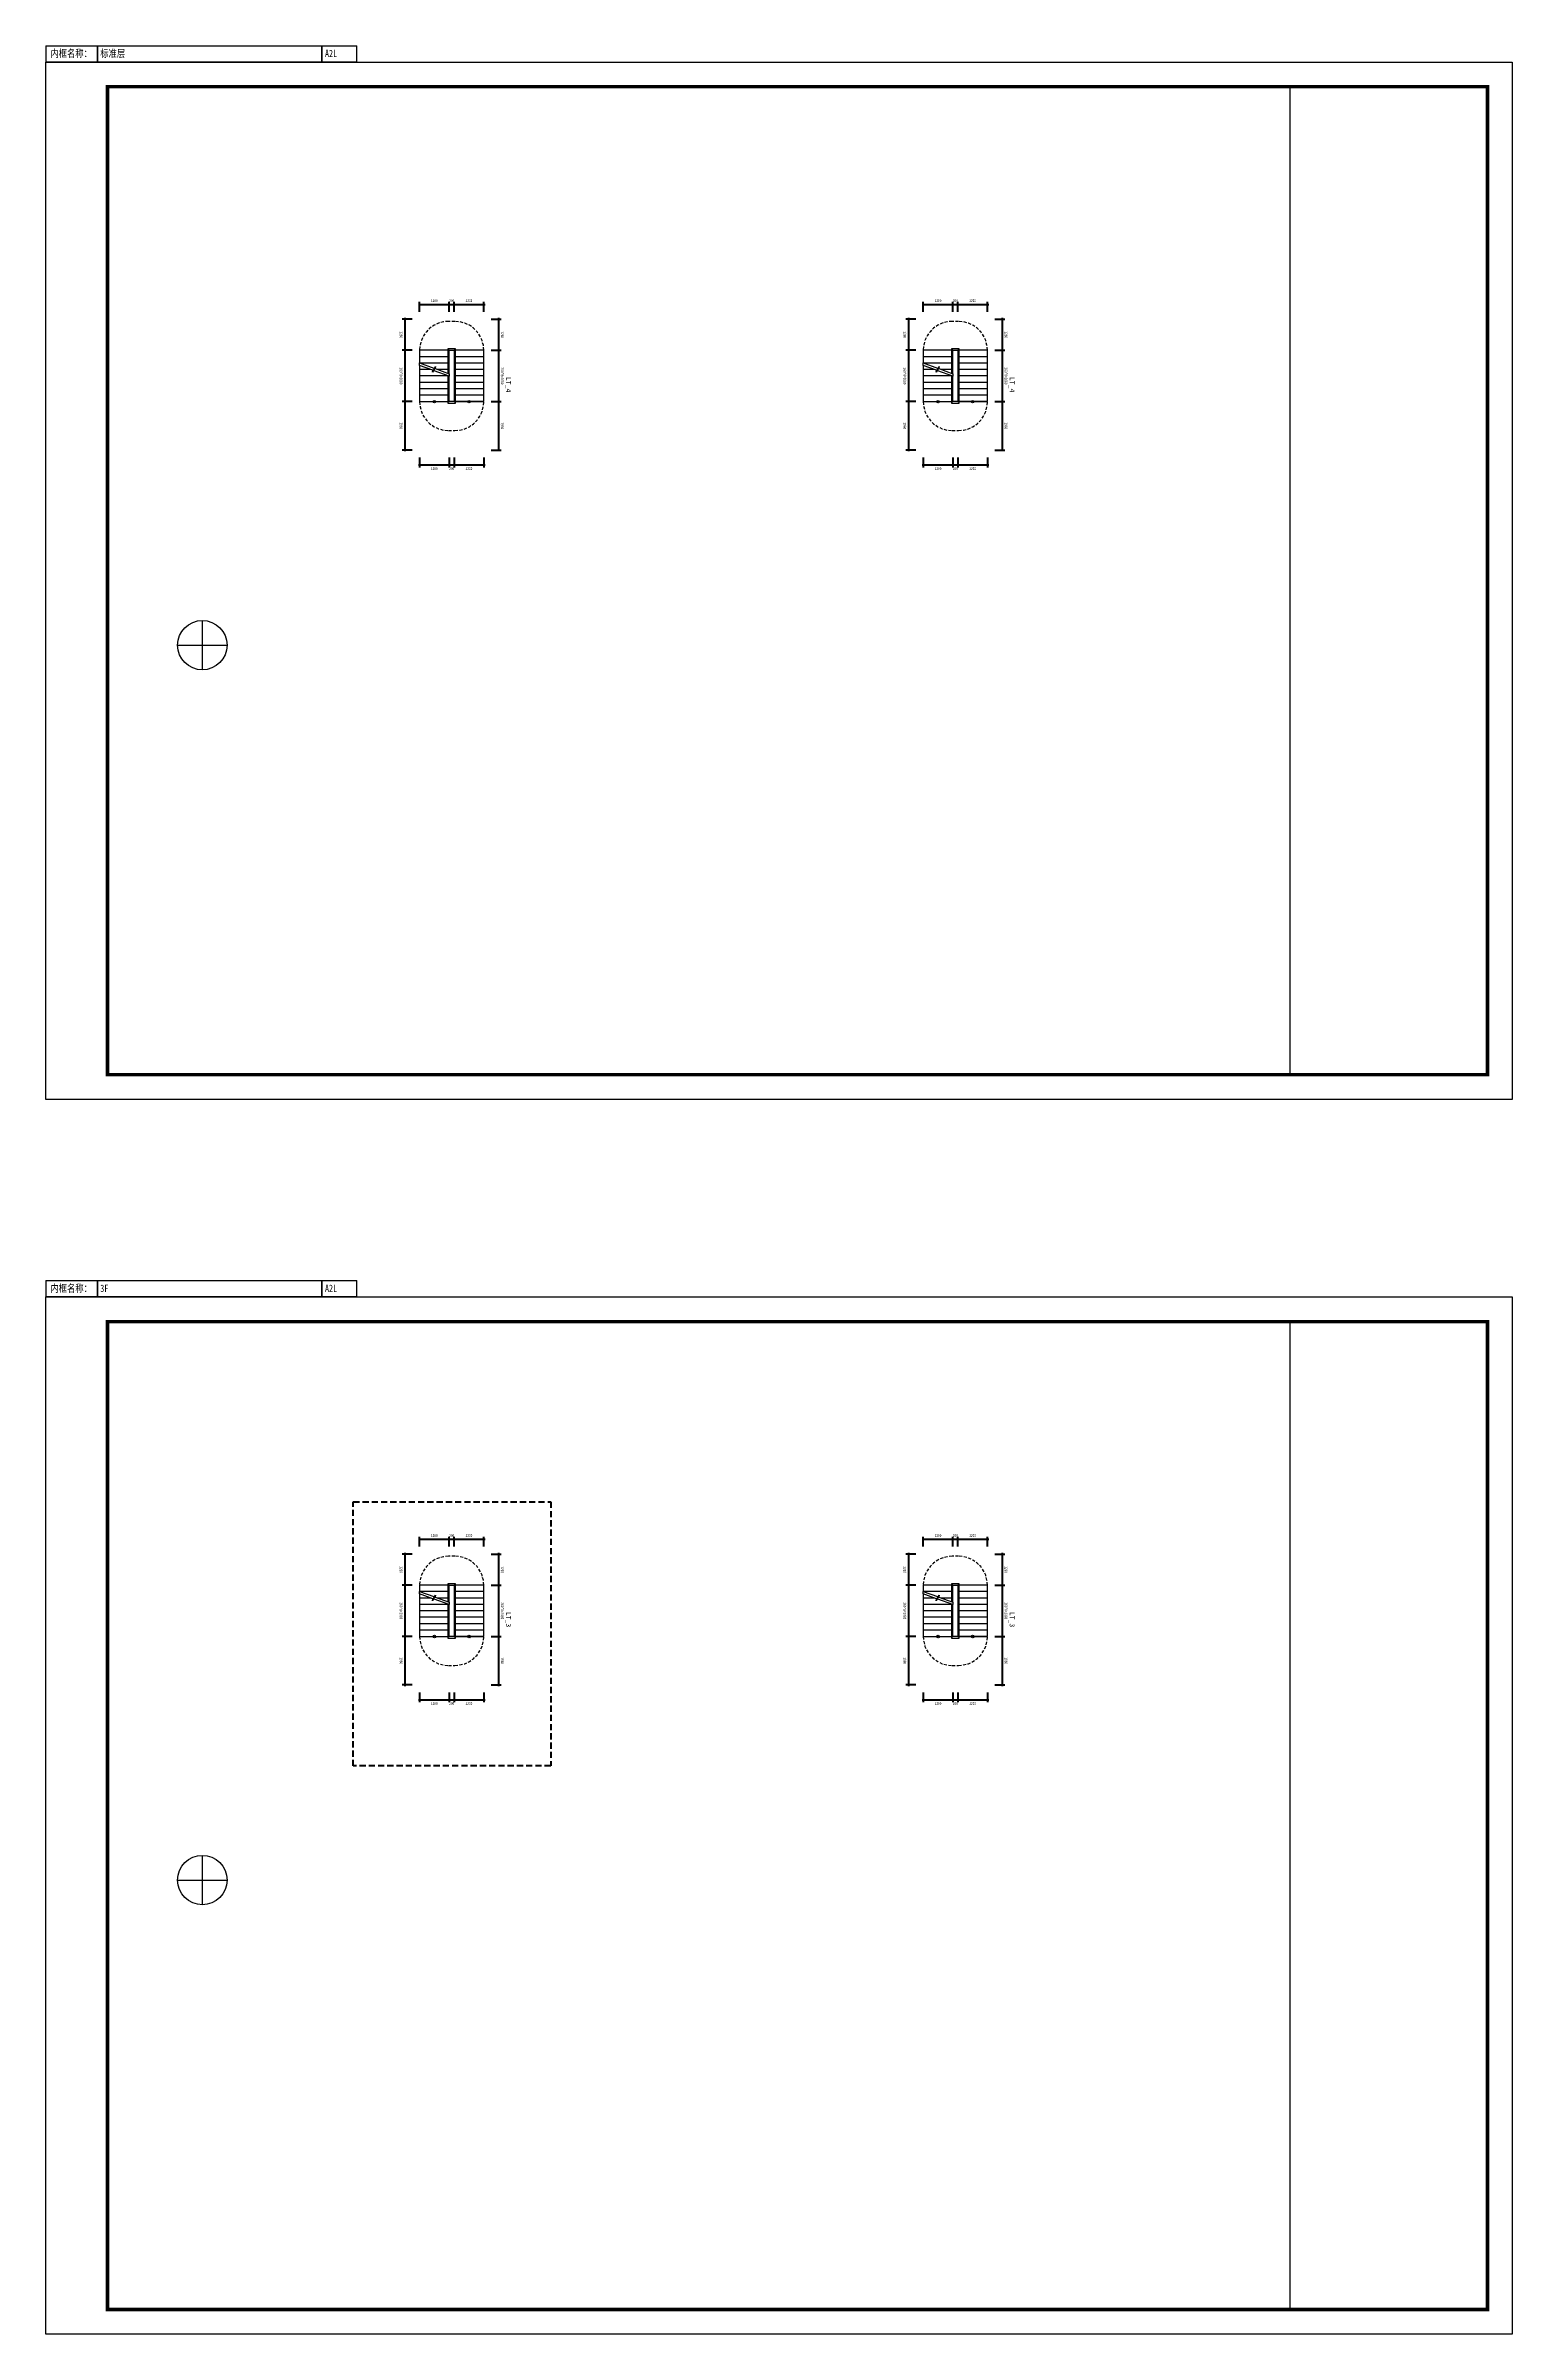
# Model space of a CAD drawing. Extents: x -678900 to 2378000, y 0 to 1840591.
# Drawn here: x 376003 to 435403, y 766735 to 859395 of the extents above; entities that cross this region are included whole.
import ezdxf

# ---------------------------------------------------------------- set-up
doc = ezdxf.new("R2010")
doc.units = 0
doc.header["$LTSCALE"] = 1000
doc.header["$MEASUREMENT"] = 0
doc.header["$PDMODE"] = 1
doc.linetypes.add('HIDDEN', pattern=[0.375, 0.25, -0.125])
doc.layers.get('0').update_dxf_attribs({"linetype": 'CONTINUOUS'})
doc.layers.get('DEFPOINTS').update_dxf_attribs({"color": 8, "linetype": 'CONTINUOUS'})
doc.layers.add('AD-DIMS-OTSD-XK', color=61, linetype='CONTINUOUS', lineweight=40)
doc.layers.add('FWX_JUBUTU', color=1, linetype='HIDDEN', lineweight=40)
for name, color, linetype in [('AD-SIGN', 195, 'CONTINUOUS'), ('AE-ELEV-4', 251, 'CONTINUOUS'), ('AE-HDWR', 8, 'CONTINUOUS'), ('AE-STAR', 51, 'CONTINUOUS'), ('AE-STK', 130, 'CONTINUOUS')]:
    doc.layers.add(name, color=color, linetype=linetype)
doc.layers.add('DEFPOINTS-1', color=251, linetype='CONTINUOUS', plot=False)
doc.layers.add('内框', color=8, linetype='CONTINUOUS', plot=False)
doc.styles.add('TH-STYLE2', font='', dxfattribs={"width": 0.7})
doc.styles.add('仿宋字体50', font='', dxfattribs={"width": 0.7, "height": 120})
doc.styles.add('黑体', font='simhei.ttf')
doc.styles.get('TH-STYLE2').set_extended_font_data('SimSun')
doc.styles.get('仿宋字体50').set_extended_font_data('SimSun')
doc.dimstyles.new('TH-DIM50-CAD-REVIT', dxfattribs={"dimscale": 100, "dimtxt": 120, "dimasz": 0.5, "dimexe": 0.75, "dimexo": 0.5, "dimgap": 0.5, "dimtad": 1, "dimdec": 0, "dimdsep": 46, "dimtxsty": '仿宋字体50', "dimblk1": 'ARCHTICK', "dimblk2": 'ARCHTICK', "dimsah": 1, "dimcen": -1, "dimclrd": 256, "dimclre": 256, "dimclrt": 256, "dimazin": 0, "dimtfac": 1, "dimtdec": 0, "dimtix": 1, "dimtmove": 2, "dimatfit": 0, "dimldrblk": 'ARCHTICK', "dimfxl": 0, "dimtolj": 1, "dimtzin": 0, "dimlwd": -1, "dimlwe": -1, "dimarcsym": 0})

# ---------------------------------------------------------------- blocks, each defined once
blk = doc.blocks.new('_ArchTick')
at = {"color": 0, "linetype": 'ByBlock', "const_width": 0.4}
blk.add_lwpolyline([(-0.5, -0.5), (0.5, 0.5)], dxfattribs=at)
blk = doc.blocks.new('*D311')
at = {"layer": 'AD-DIMS-OTSD-XK'}
for p, q in [((-3390, 600), (-2030, 600)), ((-3340, 300), (-3340, 700)), ((-2080, 300), (-2080, 700))]:
    blk.add_line(p, q, dxfattribs=at)
at = {"layer": 'DEFPOINTS', "color": 0}
for p in [(-3340, 200), (-2080, 600), (-2080, 200)]:
    blk.add_point(p, dxfattribs=at)
at = {"layer": 'AD-DIMS-OTSD-XK', "xscale": 50, "yscale": 50, "zscale": 50, "rotation": 180}
blk.add_blockref('_ArchTick', (-3340, 600), dxfattribs=at)
at = {"layer": 'AD-DIMS-OTSD-XK', "xscale": 50, "yscale": 50, "zscale": 50}
blk.add_blockref('_ArchTick', (-2080, 600), dxfattribs=at)
at = {"layer": 'AD-DIMS-OTSD-XK', "insert": (-2710, 750), "char_height": 120, "attachment_point": 5, "style": '仿宋字体50'}
blk.add_mtext('\\A1;1260', dxfattribs=at)
blk = doc.blocks.new('*D312')
at = {"layer": 'AD-DIMS-OTSD-XK'}
for p, q in [((-2130, 600), (50, 600)), ((-2080, 300), (-2080, 700)), ((0, 300), (0, 700))]:
    blk.add_line(p, q, dxfattribs=at)
at = {"layer": 'DEFPOINTS', "color": 0}
for p in [(-2080, 200), (0, 600), (0, 200)]:
    blk.add_point(p, dxfattribs=at)
at = {"layer": 'AD-DIMS-OTSD-XK', "xscale": 50, "yscale": 50, "zscale": 50, "rotation": 180}
blk.add_blockref('_ArchTick', (-2080, 600), dxfattribs=at)
at = {"layer": 'AD-DIMS-OTSD-XK', "xscale": 50, "yscale": 50, "zscale": 50}
blk.add_blockref('_ArchTick', (0, 600), dxfattribs=at)
at = {"layer": 'AD-DIMS-OTSD-XK', "insert": (-1040, 750), "char_height": 120, "attachment_point": 5, "style": '仿宋字体50'}
blk.add_mtext('\\A1;260*8=2080', dxfattribs=at)
blk = doc.blocks.new('*D313')
at = {"layer": 'AD-DIMS-OTSD-XK'}
for p, q in [((-50, 600), (2010, 600)), ((0, 300), (0, 700)), ((1960, 300), (1960, 700))]:
    blk.add_line(p, q, dxfattribs=at)
at = {"layer": 'DEFPOINTS', "color": 0}
for p in [(0, 200), (1960, 600), (1960, 200)]:
    blk.add_point(p, dxfattribs=at)
at = {"layer": 'AD-DIMS-OTSD-XK', "xscale": 50, "yscale": 50, "zscale": 50, "rotation": 180}
blk.add_blockref('_ArchTick', (0, 600), dxfattribs=at)
at = {"layer": 'AD-DIMS-OTSD-XK', "xscale": 50, "yscale": 50, "zscale": 50}
blk.add_blockref('_ArchTick', (1960, 600), dxfattribs=at)
at = {"layer": 'AD-DIMS-OTSD-XK', "insert": (980, 750), "char_height": 120, "attachment_point": 5, "style": '仿宋字体50'}
blk.add_mtext('\\A1;1960', dxfattribs=at)
blk = doc.blocks.new('*D314')
at = {"layer": 'AD-DIMS-OTSD-XK'}
for p, q in [((-3390, -3200), (-2030, -3200)), ((-3340, -2900), (-3340, -3300)), ((-2080, -2900), (-2080, -3300))]:
    blk.add_line(p, q, dxfattribs=at)
at = {"layer": 'DEFPOINTS', "color": 0}
for p in [(-3340, -2800), (-2080, -2800), (-2080, -3200)]:
    blk.add_point(p, dxfattribs=at)
at = {"layer": 'AD-DIMS-OTSD-XK', "xscale": 50, "yscale": 50, "zscale": 50, "rotation": 180}
blk.add_blockref('_ArchTick', (-3340, -3200), dxfattribs=at)
at = {"layer": 'AD-DIMS-OTSD-XK', "xscale": 50, "yscale": 50, "zscale": 50}
blk.add_blockref('_ArchTick', (-2080, -3200), dxfattribs=at)
at = {"layer": 'AD-DIMS-OTSD-XK', "insert": (-2710, -3350), "char_height": 120, "attachment_point": 5, "style": '仿宋字体50'}
blk.add_mtext('\\A1;1260', dxfattribs=at)
blk = doc.blocks.new('*D315')
at = {"layer": 'AD-DIMS-OTSD-XK'}
for p, q in [((-50, -3200), (2010, -3200)), ((0, -2900), (0, -3300)), ((1960, -2900), (1960, -3300))]:
    blk.add_line(p, q, dxfattribs=at)
at = {"layer": 'DEFPOINTS', "color": 0}
for p in [(0, -2800), (1960, -2800), (1960, -3200)]:
    blk.add_point(p, dxfattribs=at)
at = {"layer": 'AD-DIMS-OTSD-XK', "xscale": 50, "yscale": 50, "zscale": 50, "rotation": 180}
blk.add_blockref('_ArchTick', (0, -3200), dxfattribs=at)
at = {"layer": 'AD-DIMS-OTSD-XK', "xscale": 50, "yscale": 50, "zscale": 50}
blk.add_blockref('_ArchTick', (1960, -3200), dxfattribs=at)
at = {"layer": 'AD-DIMS-OTSD-XK', "insert": (980, -3350), "char_height": 120, "attachment_point": 5, "style": '仿宋字体50'}
blk.add_mtext('\\A1;1960', dxfattribs=at)
blk = doc.blocks.new('*D316')
at = {"layer": 'AD-DIMS-OTSD-XK'}
for p, q in [((-2130, -3200), (50, -3200)), ((-2080, -2900), (-2080, -3300)), ((0, -2900), (0, -3300))]:
    blk.add_line(p, q, dxfattribs=at)
at = {"layer": 'DEFPOINTS', "color": 0}
for p in [(-2080, -2800), (0, -2800), (0, -3200)]:
    blk.add_point(p, dxfattribs=at)
at = {"layer": 'AD-DIMS-OTSD-XK', "xscale": 50, "yscale": 50, "zscale": 50, "rotation": 180}
blk.add_blockref('_ArchTick', (-2080, -3200), dxfattribs=at)
at = {"layer": 'AD-DIMS-OTSD-XK', "xscale": 50, "yscale": 50, "zscale": 50}
blk.add_blockref('_ArchTick', (0, -3200), dxfattribs=at)
at = {"layer": 'AD-DIMS-OTSD-XK', "insert": (-1040, -3350), "char_height": 120, "attachment_point": 5, "style": '仿宋字体50'}
blk.add_mtext('\\A1;260*8=2080', dxfattribs=at)
blk = doc.blocks.new('*D317')
at = {"layer": 'AD-DIMS-OTSD-XK'}
for p, q in [((-3640, -1400), (-4040, -1400)), ((-3940, -2650), (-3940, -1350)), ((-3640, -2600), (-4040, -2600))]:
    blk.add_line(p, q, dxfattribs=at)
at = {"layer": 'DEFPOINTS', "color": 0}
for p in [(-3940, -1400), (-3540, -1400), (-3540, -2600)]:
    blk.add_point(p, dxfattribs=at)
at = {"layer": 'AD-DIMS-OTSD-XK', "xscale": 50, "yscale": 50, "zscale": 50}
for p, rotation in [((-3940, -1400), 90), ((-3940, -2600), 270)]:
    blk.add_blockref('_ArchTick', p, dxfattribs=dict(at, rotation=rotation))
at = {"layer": 'AD-DIMS-OTSD-XK', "insert": (-4090, -2000), "char_height": 120, "attachment_point": 5, "rotation": 90, "style": '仿宋字体50'}
blk.add_mtext('\\A1;1200', dxfattribs=at)
blk = doc.blocks.new('*D318')
at = {"layer": 'AD-DIMS-OTSD-XK'}
for p, q in [((-3640, -1200), (-4040, -1200)), ((-3640, -1400), (-4040, -1400)), ((-3940, -1450), (-3940, -1150))]:
    blk.add_line(p, q, dxfattribs=at)
at = {"layer": 'DEFPOINTS', "color": 0}
for p in [(-3940, -1200), (-3540, -1200), (-3540, -1400)]:
    blk.add_point(p, dxfattribs=at)
at = {"layer": 'AD-DIMS-OTSD-XK', "xscale": 50, "yscale": 50, "zscale": 50}
for p, rotation in [((-3940, -1200), 90), ((-3940, -1400), 270)]:
    blk.add_blockref('_ArchTick', p, dxfattribs=dict(at, rotation=rotation))
at = {"layer": 'AD-DIMS-OTSD-XK', "insert": (-4090, -1300), "char_height": 120, "attachment_point": 5, "rotation": 90, "style": '仿宋字体50'}
blk.add_mtext('\\A1;200', dxfattribs=at)
blk = doc.blocks.new('*D319')
at = {"layer": 'AD-DIMS-OTSD-XK'}
for p, q in [((-3640, 0), (-4040, 0)), ((-3940, -1250), (-3940, 50)), ((-3640, -1200), (-4040, -1200))]:
    blk.add_line(p, q, dxfattribs=at)
at = {"layer": 'DEFPOINTS', "color": 0}
for p in [(-3940, 0), (-3540, 0), (-3540, -1200)]:
    blk.add_point(p, dxfattribs=at)
at = {"layer": 'AD-DIMS-OTSD-XK', "xscale": 50, "yscale": 50, "zscale": 50}
for p, rotation in [((-3940, 0), 90), ((-3940, -1200), 270)]:
    blk.add_blockref('_ArchTick', p, dxfattribs=dict(at, rotation=rotation))
at = {"layer": 'AD-DIMS-OTSD-XK', "insert": (-4090, -600), "char_height": 120, "attachment_point": 5, "rotation": 90, "style": '仿宋字体50'}
blk.add_mtext('\\A1;1200', dxfattribs=at)
blk = doc.blocks.new('*D320')
at = {"layer": 'AD-DIMS-OTSD-XK'}
for p, q in [((2560, -1250), (2560, 50)), ((2260, 0), (2660, 0)), ((2260, -1200), (2660, -1200))]:
    blk.add_line(p, q, dxfattribs=at)
at = {"layer": 'DEFPOINTS', "color": 0}
for p in [(2160, 0), (2560, 0), (2160, -1200)]:
    blk.add_point(p, dxfattribs=at)
at = {"layer": 'AD-DIMS-OTSD-XK', "xscale": 50, "yscale": 50, "zscale": 50}
for p, rotation in [((2560, 0), 90), ((2560, -1200), 270)]:
    blk.add_blockref('_ArchTick', p, dxfattribs=dict(at, rotation=rotation))
at = {"layer": 'AD-DIMS-OTSD-XK', "insert": (2710, -600), "char_height": 120, "attachment_point": 5, "rotation": 90, "style": '仿宋字体50'}
blk.add_mtext('\\A1;1200', dxfattribs=at)
blk = doc.blocks.new('*D321')
at = {"layer": 'AD-DIMS-OTSD-XK'}
for p, q in [((2260, -1200), (2660, -1200)), ((2260, -1400), (2660, -1400)), ((2560, -1450), (2560, -1150))]:
    blk.add_line(p, q, dxfattribs=at)
at = {"layer": 'DEFPOINTS', "color": 0}
for p in [(2160, -1200), (2160, -1400), (2560, -1200)]:
    blk.add_point(p, dxfattribs=at)
at = {"layer": 'AD-DIMS-OTSD-XK', "xscale": 50, "yscale": 50, "zscale": 50}
for p, rotation in [((2560, -1200), 90), ((2560, -1400), 270)]:
    blk.add_blockref('_ArchTick', p, dxfattribs=dict(at, rotation=rotation))
at = {"layer": 'AD-DIMS-OTSD-XK', "insert": (2710, -1300), "char_height": 120, "attachment_point": 5, "rotation": 90, "style": '仿宋字体50'}
blk.add_mtext('\\A1;200', dxfattribs=at)
blk = doc.blocks.new('*D322')
at = {"layer": 'AD-DIMS-OTSD-XK'}
for p, q in [((2260, -1400), (2660, -1400)), ((2560, -2650), (2560, -1350)), ((2260, -2600), (2660, -2600))]:
    blk.add_line(p, q, dxfattribs=at)
at = {"layer": 'DEFPOINTS', "color": 0}
for p in [(2160, -1400), (2560, -1400), (2160, -2600)]:
    blk.add_point(p, dxfattribs=at)
at = {"layer": 'AD-DIMS-OTSD-XK', "xscale": 50, "yscale": 50, "zscale": 50}
for p, rotation in [((2560, -1400), 90), ((2560, -2600), 270)]:
    blk.add_blockref('_ArchTick', p, dxfattribs=dict(at, rotation=rotation))
at = {"layer": 'AD-DIMS-OTSD-XK', "insert": (2710, -2000), "char_height": 120, "attachment_point": 5, "rotation": 90, "style": '仿宋字体50'}
blk.add_mtext('\\A1;1200', dxfattribs=at)
blk = doc.blocks.new('DXMX_STK_5')
at = {"layer": 'FWX_JUBUTU'}
blk.add_lwpolyline([(388458, 800442), (396461, 800442), (396461, 789743), (388458, 789743)], close=True, dxfattribs=at)
blk = doc.blocks.new('THAPE_A2L_inner')
at = {"layer": '内框'}
for p, q in [((0, 426.6), (0, 420)), ((0, 426.6), (126, 426.6)), ((21, 420), (21, 426.6)), ((21, 426.6), (21, 420)), ((111.8, 420), (111.79, 426.6)), ((111.79, 426.6), (111.8, 420)), ((126, 420), (126, 426.6)), ((0, 420), (21, 420)), ((12, 420), (0, 420)), ((36, 420), (12, 420)), ((21, 420), (111.8, 420)), ((84, 420), (36, 420)), ((126, 420), (84, 420)), ((111.8, 420), (126, 420))]:
    blk.add_line(p, q, dxfattribs=at)
blk.add_lwpolyline([(0, 0), (0, 420), (594, 420), (594, 0)], close=True, dxfattribs=at)
at = {"layer": '内框', "const_width": 1.4}
blk.add_lwpolyline([(25, 410), (25, 10), (584, 10), (584, 410)], close=True, dxfattribs=at)
at = {"layer": '内框', "const_width": 0.5}
blk.add_lwpolyline([(504, 410), (504, 10)], dxfattribs=at)
at = {"layer": '内框', "style": '黑体', "width": 0.8}
for s, p in [('内框名称：', (1.9, 421.99)), ('A2L', (113.1, 421.99))]:
    blk.add_text(s, height=3, dxfattribs=at).set_placement(p)
blk.add_attdef('内框名称', (22.08, 421.99), '', height=3, dxfattribs=at)
blk = doc.blocks.new('BASEPOINT', base_point=(109548, 311454))
for p, q in [((109548, 310454), (109548, 312454)), ((108548, 311454), (110548, 311454))]:
    blk.add_line(p, q)
blk.add_circle((109548, 311454), 1000)
blk = doc.blocks.new('*D294')
at = {"layer": 'AD-DIMS-OTSD-XK'}
for p, q in [((-3390, 600), (-2030, 600)), ((-3340, 300), (-3340, 700)), ((-2080, 300), (-2080, 700))]:
    blk.add_line(p, q, dxfattribs=at)
at = {"layer": 'DEFPOINTS', "color": 0}
for p in [(-3340, 200), (-2080, 600), (-2080, 200)]:
    blk.add_point(p, dxfattribs=at)
at = {"layer": 'AD-DIMS-OTSD-XK', "xscale": 50, "yscale": 50, "zscale": 50, "rotation": 180}
blk.add_blockref('_ArchTick', (-3340, 600), dxfattribs=at)
at = {"layer": 'AD-DIMS-OTSD-XK', "xscale": 50, "yscale": 50, "zscale": 50}
blk.add_blockref('_ArchTick', (-2080, 600), dxfattribs=at)
at = {"layer": 'AD-DIMS-OTSD-XK', "insert": (-2710, 750), "char_height": 120, "attachment_point": 5, "style": '仿宋字体50'}
blk.add_mtext('\\A1;1260', dxfattribs=at)
blk = doc.blocks.new('*D295')
at = {"layer": 'AD-DIMS-OTSD-XK'}
for p, q in [((-2130, 600), (50, 600)), ((-2080, 300), (-2080, 700)), ((0, 300), (0, 700))]:
    blk.add_line(p, q, dxfattribs=at)
at = {"layer": 'DEFPOINTS', "color": 0}
for p in [(-2080, 200), (0, 600), (0, 200)]:
    blk.add_point(p, dxfattribs=at)
at = {"layer": 'AD-DIMS-OTSD-XK', "xscale": 50, "yscale": 50, "zscale": 50, "rotation": 180}
blk.add_blockref('_ArchTick', (-2080, 600), dxfattribs=at)
at = {"layer": 'AD-DIMS-OTSD-XK', "xscale": 50, "yscale": 50, "zscale": 50}
blk.add_blockref('_ArchTick', (0, 600), dxfattribs=at)
at = {"layer": 'AD-DIMS-OTSD-XK', "insert": (-1040, 750), "char_height": 120, "attachment_point": 5, "style": '仿宋字体50'}
blk.add_mtext('\\A1;260*8=2080', dxfattribs=at)
blk = doc.blocks.new('*D296')
at = {"layer": 'AD-DIMS-OTSD-XK'}
for p, q in [((-50, 600), (2010, 600)), ((0, 300), (0, 700)), ((1960, 300), (1960, 700))]:
    blk.add_line(p, q, dxfattribs=at)
at = {"layer": 'DEFPOINTS', "color": 0}
for p in [(0, 200), (1960, 600), (1960, 200)]:
    blk.add_point(p, dxfattribs=at)
at = {"layer": 'AD-DIMS-OTSD-XK', "xscale": 50, "yscale": 50, "zscale": 50, "rotation": 180}
blk.add_blockref('_ArchTick', (0, 600), dxfattribs=at)
at = {"layer": 'AD-DIMS-OTSD-XK', "xscale": 50, "yscale": 50, "zscale": 50}
blk.add_blockref('_ArchTick', (1960, 600), dxfattribs=at)
at = {"layer": 'AD-DIMS-OTSD-XK', "insert": (980, 750), "char_height": 120, "attachment_point": 5, "style": '仿宋字体50'}
blk.add_mtext('\\A1;1960', dxfattribs=at)
blk = doc.blocks.new('*D297')
at = {"layer": 'AD-DIMS-OTSD-XK'}
for p, q in [((-3390, -3200), (-2030, -3200)), ((-3340, -2900), (-3340, -3300)), ((-2080, -2900), (-2080, -3300))]:
    blk.add_line(p, q, dxfattribs=at)
at = {"layer": 'DEFPOINTS', "color": 0}
for p in [(-3340, -2800), (-2080, -2800), (-2080, -3200)]:
    blk.add_point(p, dxfattribs=at)
at = {"layer": 'AD-DIMS-OTSD-XK', "xscale": 50, "yscale": 50, "zscale": 50, "rotation": 180}
blk.add_blockref('_ArchTick', (-3340, -3200), dxfattribs=at)
at = {"layer": 'AD-DIMS-OTSD-XK', "xscale": 50, "yscale": 50, "zscale": 50}
blk.add_blockref('_ArchTick', (-2080, -3200), dxfattribs=at)
at = {"layer": 'AD-DIMS-OTSD-XK', "insert": (-2710, -3350), "char_height": 120, "attachment_point": 5, "style": '仿宋字体50'}
blk.add_mtext('\\A1;1260', dxfattribs=at)
blk = doc.blocks.new('*D298')
at = {"layer": 'AD-DIMS-OTSD-XK'}
for p, q in [((-50, -3200), (2010, -3200)), ((0, -2900), (0, -3300)), ((1960, -2900), (1960, -3300))]:
    blk.add_line(p, q, dxfattribs=at)
at = {"layer": 'DEFPOINTS', "color": 0}
for p in [(0, -2800), (1960, -2800), (1960, -3200)]:
    blk.add_point(p, dxfattribs=at)
at = {"layer": 'AD-DIMS-OTSD-XK', "xscale": 50, "yscale": 50, "zscale": 50, "rotation": 180}
blk.add_blockref('_ArchTick', (0, -3200), dxfattribs=at)
at = {"layer": 'AD-DIMS-OTSD-XK', "xscale": 50, "yscale": 50, "zscale": 50}
blk.add_blockref('_ArchTick', (1960, -3200), dxfattribs=at)
at = {"layer": 'AD-DIMS-OTSD-XK', "insert": (980, -3350), "char_height": 120, "attachment_point": 5, "style": '仿宋字体50'}
blk.add_mtext('\\A1;1960', dxfattribs=at)
blk = doc.blocks.new('*D299')
at = {"layer": 'AD-DIMS-OTSD-XK'}
for p, q in [((-2130, -3200), (50, -3200)), ((-2080, -2900), (-2080, -3300)), ((0, -2900), (0, -3300))]:
    blk.add_line(p, q, dxfattribs=at)
at = {"layer": 'DEFPOINTS', "color": 0}
for p in [(-2080, -2800), (0, -2800), (0, -3200)]:
    blk.add_point(p, dxfattribs=at)
at = {"layer": 'AD-DIMS-OTSD-XK', "xscale": 50, "yscale": 50, "zscale": 50, "rotation": 180}
blk.add_blockref('_ArchTick', (-2080, -3200), dxfattribs=at)
at = {"layer": 'AD-DIMS-OTSD-XK', "xscale": 50, "yscale": 50, "zscale": 50}
blk.add_blockref('_ArchTick', (0, -3200), dxfattribs=at)
at = {"layer": 'AD-DIMS-OTSD-XK', "insert": (-1040, -3350), "char_height": 120, "attachment_point": 5, "style": '仿宋字体50'}
blk.add_mtext('\\A1;260*8=2080', dxfattribs=at)
blk = doc.blocks.new('*D300')
at = {"layer": 'AD-DIMS-OTSD-XK'}
for p, q in [((-3640, -1400), (-4040, -1400)), ((-3940, -2650), (-3940, -1350)), ((-3640, -2600), (-4040, -2600))]:
    blk.add_line(p, q, dxfattribs=at)
at = {"layer": 'DEFPOINTS', "color": 0}
for p in [(-3940, -1400), (-3540, -1400), (-3540, -2600)]:
    blk.add_point(p, dxfattribs=at)
at = {"layer": 'AD-DIMS-OTSD-XK', "xscale": 50, "yscale": 50, "zscale": 50}
for p, rotation in [((-3940, -1400), 90), ((-3940, -2600), 270)]:
    blk.add_blockref('_ArchTick', p, dxfattribs=dict(at, rotation=rotation))
at = {"layer": 'AD-DIMS-OTSD-XK', "insert": (-4090, -2000), "char_height": 120, "attachment_point": 5, "rotation": 90, "style": '仿宋字体50'}
blk.add_mtext('\\A1;1200', dxfattribs=at)
blk = doc.blocks.new('*D301')
at = {"layer": 'AD-DIMS-OTSD-XK'}
for p, q in [((-3640, -1200), (-4040, -1200)), ((-3640, -1400), (-4040, -1400)), ((-3940, -1450), (-3940, -1150))]:
    blk.add_line(p, q, dxfattribs=at)
at = {"layer": 'DEFPOINTS', "color": 0}
for p in [(-3940, -1200), (-3540, -1200), (-3540, -1400)]:
    blk.add_point(p, dxfattribs=at)
at = {"layer": 'AD-DIMS-OTSD-XK', "xscale": 50, "yscale": 50, "zscale": 50}
for p, rotation in [((-3940, -1200), 90), ((-3940, -1400), 270)]:
    blk.add_blockref('_ArchTick', p, dxfattribs=dict(at, rotation=rotation))
at = {"layer": 'AD-DIMS-OTSD-XK', "insert": (-4090, -1300), "char_height": 120, "attachment_point": 5, "rotation": 90, "style": '仿宋字体50'}
blk.add_mtext('\\A1;200', dxfattribs=at)
blk = doc.blocks.new('*D302')
at = {"layer": 'AD-DIMS-OTSD-XK'}
for p, q in [((-3640, 0), (-4040, 0)), ((-3940, -1250), (-3940, 50)), ((-3640, -1200), (-4040, -1200))]:
    blk.add_line(p, q, dxfattribs=at)
at = {"layer": 'DEFPOINTS', "color": 0}
for p in [(-3940, 0), (-3540, 0), (-3540, -1200)]:
    blk.add_point(p, dxfattribs=at)
at = {"layer": 'AD-DIMS-OTSD-XK', "xscale": 50, "yscale": 50, "zscale": 50}
for p, rotation in [((-3940, 0), 90), ((-3940, -1200), 270)]:
    blk.add_blockref('_ArchTick', p, dxfattribs=dict(at, rotation=rotation))
at = {"layer": 'AD-DIMS-OTSD-XK', "insert": (-4090, -600), "char_height": 120, "attachment_point": 5, "rotation": 90, "style": '仿宋字体50'}
blk.add_mtext('\\A1;1200', dxfattribs=at)
blk = doc.blocks.new('*D303')
at = {"layer": 'AD-DIMS-OTSD-XK'}
for p, q in [((2560, -1250), (2560, 50)), ((2260, 0), (2660, 0)), ((2260, -1200), (2660, -1200))]:
    blk.add_line(p, q, dxfattribs=at)
at = {"layer": 'DEFPOINTS', "color": 0}
for p in [(2160, 0), (2560, 0), (2160, -1200)]:
    blk.add_point(p, dxfattribs=at)
at = {"layer": 'AD-DIMS-OTSD-XK', "xscale": 50, "yscale": 50, "zscale": 50}
for p, rotation in [((2560, 0), 90), ((2560, -1200), 270)]:
    blk.add_blockref('_ArchTick', p, dxfattribs=dict(at, rotation=rotation))
at = {"layer": 'AD-DIMS-OTSD-XK', "insert": (2710, -600), "char_height": 120, "attachment_point": 5, "rotation": 90, "style": '仿宋字体50'}
blk.add_mtext('\\A1;1200', dxfattribs=at)
blk = doc.blocks.new('*D304')
at = {"layer": 'AD-DIMS-OTSD-XK'}
for p, q in [((2260, -1200), (2660, -1200)), ((2260, -1400), (2660, -1400)), ((2560, -1450), (2560, -1150))]:
    blk.add_line(p, q, dxfattribs=at)
at = {"layer": 'DEFPOINTS', "color": 0}
for p in [(2160, -1200), (2160, -1400), (2560, -1200)]:
    blk.add_point(p, dxfattribs=at)
at = {"layer": 'AD-DIMS-OTSD-XK', "xscale": 50, "yscale": 50, "zscale": 50}
for p, rotation in [((2560, -1200), 90), ((2560, -1400), 270)]:
    blk.add_blockref('_ArchTick', p, dxfattribs=dict(at, rotation=rotation))
at = {"layer": 'AD-DIMS-OTSD-XK', "insert": (2710, -1300), "char_height": 120, "attachment_point": 5, "rotation": 90, "style": '仿宋字体50'}
blk.add_mtext('\\A1;200', dxfattribs=at)
blk = doc.blocks.new('*D305')
at = {"layer": 'AD-DIMS-OTSD-XK'}
for p, q in [((2260, -1400), (2660, -1400)), ((2560, -2650), (2560, -1350)), ((2260, -2600), (2660, -2600))]:
    blk.add_line(p, q, dxfattribs=at)
at = {"layer": 'DEFPOINTS', "color": 0}
for p in [(2160, -1400), (2560, -1400), (2160, -2600)]:
    blk.add_point(p, dxfattribs=at)
at = {"layer": 'AD-DIMS-OTSD-XK', "xscale": 50, "yscale": 50, "zscale": 50}
for p, rotation in [((2560, -1400), 90), ((2560, -2600), 270)]:
    blk.add_blockref('_ArchTick', p, dxfattribs=dict(at, rotation=rotation))
at = {"layer": 'AD-DIMS-OTSD-XK', "insert": (2710, -2000), "char_height": 120, "attachment_point": 5, "rotation": 90, "style": '仿宋字体50'}
blk.add_mtext('\\A1;1200', dxfattribs=at)
blk = doc.blocks.new('3_190929164628521975')
at = {"layer": 'AD-SIGN', "linetype": 'Continuous', "ltscale": 0.5, "flags": 128}
for points in [[(0, -600, 0, 0, 0), (-2600, -600, 0, 0, 0), (-2600, -2000, 0, 0, 0), (-2066, -2000, 80, 0, 0), (-1716, -2000, 0, 0, 0)], [(0, -2000, 0, 0, 0), (-1054, -2000, 80, 0, 0), (-1404, -2000, 0, 0, 0)]]:
    blk.add_lwpolyline(points, format="xyseb", dxfattribs=at)
at = {"layer": 'AE-ELEV-4', "linetype": 'HIDDEN', "ltscale": 0.5, "flags": 128}
for points in [[(-2080, 0), (-2283.2, -17.8), (-2480.2, -70.6), (-2665, -156.8), (-2832.1, -273.7), (-2976.3, -417.9), (-3093.2, -585), (-3179.4, -769.8), (-3232.2, -966.8), (-3250, -1170)], [(1170, -1170), (1152.2, -966.8), (1099.4, -769.8), (1013.2, -585), (896.3, -417.9), (752.1, -273.7), (585, -156.8), (400.2, -70.6), (203.2, -17.8), (0, 0)], [(-3250, -1170), (-3250, -1430)], [(-3250, -1430), (-3232.2, -1633.2), (-3179.4, -1830.2), (-3093.2, -2015), (-2976.3, -2182.1), (-2832.1, -2326.3), (-2665, -2443.2), (-2480.2, -2529.4), (-2283.2, -2582.2), (-2080, -2600)], [(0, -2600), (203.2, -2582.2), (400.2, -2529.4), (585, -2443.2), (752.1, -2326.3), (896.3, -2182.1), (1013.2, -2015), (1099.4, -1830.2), (1152.2, -1633.2), (1170, -1430)], [(1170, -1430), (1170, -1170)]]:
    blk.add_lwpolyline(points, dxfattribs=at)
at = {"layer": 'AE-STAR', "linetype": 'Continuous', "ltscale": 0.5, "flags": 128}
for points in [[(0, 0), (-2080, 0), (-2080, -1200), (0, -1200), (0, 0)], [(-1820, 0), (-1820, -1200)], [(-1560, 0), (-1560, -1200)], [(-1300, 0), (-1300, -1200)], [(-1040, 0), (-1040, -1200)], [(-780, 0), (-780, -1200)], [(-520, 0), (-520, -1200)], [(-260, 0), (-260, -1200)], [(0, 0), (0, -1200)], [(-2080, -1400), (-2080, -1200)], [(-1341, -1400), (-2080, -1400), (-2080, -2600), (-1778, -2600), (-1341, -1400)], [(-2080, -1400), (-2080, -2600)], [(-1820, -1400), (-1820, -2600)], [(0, -1400), (-1341, -1400), (-1778, -2600), (0, -2600), (0, -1400)], [(-1560, -1400), (-1560, -2001.4)], [(-1300, -1400), (-1300, -2600)], [(-1040, -1400), (-1040, -2600)], [(-780, -1400), (-780, -2600)], [(-520, -1400), (-520, -2600)], [(-260, -1400), (-260, -2600)], [(0, -1400), (0, -1200)], [(-1560, -2001.4), (-1560, -2600)]]:
    blk.add_lwpolyline(points, dxfattribs=at)
at = {"layer": 'DEFPOINTS-1', "linetype": 'Continuous', "ltscale": 0.5, "flags": 128}
for points in [[(-2080, -1400), (-2080, -1200)], [(0, -1400), (0, -1200)]]:
    blk.add_lwpolyline(points, dxfattribs=at)
at = {"layer": 'DEFPOINTS-1'}
for centre in [(0, -600), (0, -2000)]:
    blk.add_circle(centre, 50, dxfattribs=at)
at = {"layer": 'DEFPOINTS-1', "style": 'TH-STYLE2'}
for s, height, p in [('LT_3', 200, (-1000, 900)), ('下', 50, (20, -580)), ('上', 50, (20, -1980))]:
    blk.add_text(s, height=height, dxfattribs=at).set_placement(p)
at = {"layer": 'AD-DIMS-OTSD-XK'}
for base, p1, p2, angle, text, picture, middle in [((-3940, 0), (-3540, -1200), (-3540, 0), 90, '1200', '*D319', (-4090, -600)), ((-2080, 600), (-3340, 200), (-2080, 200), 0, '1260', '*D311', (-2710, 750)), ((0, 600), (-2080, 200), (0, 200), 0, '260*8=2080', '*D312', (-1040, 750)), ((1960, 600), (0, 200), (1960, 200), 0, '1960', '*D313', (980, 750)), ((2560, 0), (2160, -1200), (2160, 0), 90, '1200', '*D320', (2710, -600)), ((-3940, -1200), (-3540, -1400), (-3540, -1200), 90, '200', '*D318', (-4090, -1300)), ((-3940, -1400), (-3540, -2600), (-3540, -1400), 90, '1200', '*D317', (-4090, -2000)), ((2560, -1200), (2160, -1400), (2160, -1200), 90, '200', '*D321', (2710, -1300)), ((2560, -1400), (2160, -2600), (2160, -1400), 90, '1200', '*D322', (2710, -2000)), ((-2080, -3200), (-3340, -2800), (-2080, -2800), 0, '1260', '*D314', (-2710, -3350)), ((0, -3200), (-2080, -2800), (0, -2800), 0, '260*8=2080', '*D316', (-1040, -3350)), ((1960, -3200), (0, -2800), (1960, -2800), 0, '1960', '*D315', (980, -3350))]:
    dim = blk.add_linear_dim(base=base, p1=p1, p2=p2, angle=angle, text=text, dimstyle='TH-DIM50-CAD-REVIT', override={"dimtxt": 3, "dimexe": 1, "dimdle": 0.5}, dxfattribs=at)
    dim.commit()
    dim.dimension.update_dxf_attribs({"geometry": picture, "text_midpoint": middle, "dimtype": 161})
blk.add_wipeout([(-1341, -1400), (-2080, -1400), (-2080, -1460), (-1363, -1460)]).dxf.layer = 'AE-HDWR'
blk.add_wipeout([(-2080, -1460), (-2080, -1140), (-2140, -1140), (-2140, -1460)]).dxf.layer = 'AE-HDWR'
blk.add_wipeout([(0, -1140), (-2080, -1140), (-2080, -1200), (0, -1200)]).dxf.layer = 'AE-HDWR'
at = {"layer": 'AE-HDWR', "linetype": 'Continuous', "ltscale": 0.5, "flags": 128}
for points in [[(-2080, -1140), (-2140, -1140)], [(-2140, -1140), (-2140, -1460)], [(-2140, -1460), (-2080, -1460)], [(-2080, -1140), (-2080, -1200)], [(-2080, -1460), (-2080, -1140)], [(-2080, -1400), (-2080, -1460)]]:
    blk.add_lwpolyline(points, dxfattribs=at)
blk.add_wipeout([(60, -1460), (60, -1140), (0, -1140), (0, -1460)]).dxf.layer = 'AE-HDWR'
blk.add_wipeout([(0, -1400), (-1346, -1400), (-1368, -1460), (0, -1460)]).dxf.layer = 'AE-HDWR'
for points in [[(0, -1140), (-2080, -1140)], [(-2080, -1200), (0, -1200)], [(-1341, -1400), (-2080, -1400)], [(-2080, -1460), (-1363, -1460)], [(-1346, -1400), (-1368, -1460)], [(-1368, -1460), (0, -1460)], [(-1363, -1460), (-1341, -1400)], [(0, -1400), (-1346, -1400)], [(0, -1200), (0, -1140)], [(60, -1140), (0, -1140)], [(0, -1140), (0, -1460)], [(0, -1460), (0, -1400)], [(0, -1460), (60, -1460)], [(60, -1460), (60, -1140)]]:
    blk.add_lwpolyline(points, dxfattribs=at)
blk.add_wipeout([(-1391.6, -1400), (-1291.6, -1400), (-1511.4, -2003.9), (-1591.7, -1990.7), (-1451.7, -2073.6), (-1532, -2060.3), (-1728.4, -2600), (-1828.4, -2600), (-1620.3, -2028.2), (-1540, -2041.5), (-1680, -1958.5), (-1599.7, -1971.8)])
at = {"layer": 'AD-SIGN', "linetype": 'Continuous', "ltscale": 0.5, "flags": 128}
blk.add_lwpolyline([(-1391.6, -1400), (-1291.6, -1400), (-1511.4, -2003.9), (-1591.7, -1990.7), (-1451.7, -2073.6), (-1532, -2060.3), (-1728.4, -2600), (-1828.4, -2600), (-1620.3, -2028.2), (-1540, -2041.5), (-1680, -1958.5), (-1599.7, -1971.8), (-1391.6, -1400)], dxfattribs=at)
blk = doc.blocks.new('4_191012203555406498')
at = {"layer": 'AD-SIGN', "linetype": 'Continuous', "ltscale": 0.5, "flags": 128}
for points in [[(0, -600, 0, 0, 0), (-2600, -600, 0, 0, 0), (-2600, -2000, 0, 0, 0), (-1806, -2000, 80, 0, 0), (-1456, -2000, 0, 0, 0)], [(0, -2000, 0, 0, 0), (-794, -2000, 80, 0, 0), (-1144, -2000, 0, 0, 0)]]:
    blk.add_lwpolyline(points, format="xyseb", dxfattribs=at)
at = {"layer": 'AE-ELEV-4', "linetype": 'HIDDEN', "ltscale": 0.5, "flags": 128}
for points in [[(-2080, 0), (-2283.2, -17.8), (-2480.2, -70.6), (-2665, -156.8), (-2832.1, -273.7), (-2976.3, -417.9), (-3093.2, -585), (-3179.4, -769.8), (-3232.2, -966.8), (-3250, -1170)], [(1170, -1170), (1152.2, -966.8), (1099.4, -769.8), (1013.2, -585), (896.3, -417.9), (752.1, -273.7), (585, -156.8), (400.2, -70.6), (203.2, -17.8), (0, 0)], [(-3250, -1170), (-3250, -1430)], [(-3250, -1430), (-3232.2, -1633.2), (-3179.4, -1830.2), (-3093.2, -2015), (-2976.3, -2182.1), (-2832.1, -2326.3), (-2665, -2443.2), (-2480.2, -2529.4), (-2283.2, -2582.2), (-2080, -2600)], [(0, -2600), (203.2, -2582.2), (400.2, -2529.4), (585, -2443.2), (752.1, -2326.3), (896.3, -2182.1), (1013.2, -2015), (1099.4, -1830.2), (1152.2, -1633.2), (1170, -1430)], [(1170, -1430), (1170, -1170)]]:
    blk.add_lwpolyline(points, dxfattribs=at)
at = {"layer": 'AE-STAR', "linetype": 'Continuous', "ltscale": 0.5, "flags": 128}
for points in [[(0, 0), (-2080, 0), (-2080, -1200), (0, -1200), (0, 0)], [(-1820, 0), (-1820, -1200)], [(-1560, 0), (-1560, -1200)], [(-1300, 0), (-1300, -1200)], [(-1040, 0), (-1040, -1200)], [(-780, 0), (-780, -1200)], [(-520, 0), (-520, -1200)], [(-260, 0), (-260, -1200)], [(0, 0), (0, -1200)], [(-2080, -1400), (-2080, -1200)], [(-1081, -1400), (-2080, -1400), (-2080, -2600), (-1518, -2600), (-1081, -1400)], [(-2080, -1400), (-2080, -2600)], [(-1820, -1400), (-1820, -2600)], [(-1560, -1400), (-1560, -2600)], [(0, -1400), (-1081, -1400), (-1518, -2600), (0, -2600), (0, -1400)], [(-1300, -1400), (-1300, -2001.4)], [(-1040, -1400), (-1040, -2600)], [(-780, -1400), (-780, -2600)], [(-520, -1400), (-520, -2600)], [(-260, -1400), (-260, -2600)], [(0, -1400), (0, -1200)], [(-1300, -2001.4), (-1300, -2600)]]:
    blk.add_lwpolyline(points, dxfattribs=at)
at = {"layer": 'DEFPOINTS-1', "linetype": 'Continuous', "ltscale": 0.5, "flags": 128}
for points in [[(-2080, -1400), (-2080, -1200)], [(0, -1400), (0, -1200)]]:
    blk.add_lwpolyline(points, dxfattribs=at)
at = {"layer": 'DEFPOINTS-1'}
for centre in [(0, -600), (0, -2000)]:
    blk.add_circle(centre, 50, dxfattribs=at)
at = {"layer": 'DEFPOINTS-1', "style": 'TH-STYLE2'}
for s, height, p in [('LT_4', 200, (-1000, 900)), ('下', 50, (20, -580)), ('上', 50, (20, -1980))]:
    blk.add_text(s, height=height, dxfattribs=at).set_placement(p)
at = {"layer": 'AD-DIMS-OTSD-XK'}
for base, p1, p2, angle, text, picture, middle in [((-3940, 0), (-3540, -1200), (-3540, 0), 90, '1200', '*D302', (-4090, -600)), ((-2080, 600), (-3340, 200), (-2080, 200), 0, '1260', '*D294', (-2710, 750)), ((0, 600), (-2080, 200), (0, 200), 0, '260*8=2080', '*D295', (-1040, 750)), ((1960, 600), (0, 200), (1960, 200), 0, '1960', '*D296', (980, 750)), ((2560, 0), (2160, -1200), (2160, 0), 90, '1200', '*D303', (2710, -600)), ((-3940, -1200), (-3540, -1400), (-3540, -1200), 90, '200', '*D301', (-4090, -1300)), ((-3940, -1400), (-3540, -2600), (-3540, -1400), 90, '1200', '*D300', (-4090, -2000)), ((2560, -1200), (2160, -1400), (2160, -1200), 90, '200', '*D304', (2710, -1300)), ((2560, -1400), (2160, -2600), (2160, -1400), 90, '1200', '*D305', (2710, -2000)), ((-2080, -3200), (-3340, -2800), (-2080, -2800), 0, '1260', '*D297', (-2710, -3350)), ((0, -3200), (-2080, -2800), (0, -2800), 0, '260*8=2080', '*D299', (-1040, -3350)), ((1960, -3200), (0, -2800), (1960, -2800), 0, '1960', '*D298', (980, -3350))]:
    dim = blk.add_linear_dim(base=base, p1=p1, p2=p2, angle=angle, text=text, dimstyle='TH-DIM50-CAD-REVIT', override={"dimtxt": 3, "dimexe": 1, "dimdle": 0.5}, dxfattribs=at)
    dim.commit()
    dim.dimension.update_dxf_attribs({"geometry": picture, "text_midpoint": middle, "dimtype": 161})
blk.add_wipeout([(-1081, -1400), (-2080, -1400), (-2080, -1460), (-1103, -1460)]).dxf.layer = 'AE-HDWR'
blk.add_wipeout([(-2080, -1460), (-2080, -1140), (-2140, -1140), (-2140, -1460)]).dxf.layer = 'AE-HDWR'
blk.add_wipeout([(0, -1140), (-2080, -1140), (-2080, -1200), (0, -1200)]).dxf.layer = 'AE-HDWR'
at = {"layer": 'AE-HDWR', "linetype": 'Continuous', "ltscale": 0.5, "flags": 128}
for points in [[(-2080, -1140), (-2140, -1140)], [(-2140, -1140), (-2140, -1460)], [(-2140, -1460), (-2080, -1460)], [(-2080, -1140), (-2080, -1200)], [(-2080, -1460), (-2080, -1140)], [(-2080, -1400), (-2080, -1460)]]:
    blk.add_lwpolyline(points, dxfattribs=at)
blk.add_wipeout([(60, -1460), (60, -1140), (0, -1140), (0, -1460)]).dxf.layer = 'AE-HDWR'
blk.add_wipeout([(0, -1400), (-1086, -1400), (-1108, -1460), (0, -1460)]).dxf.layer = 'AE-HDWR'
for points in [[(0, -1140), (-2080, -1140)], [(-2080, -1200), (0, -1200)], [(-1081, -1400), (-2080, -1400)], [(-2080, -1460), (-1103, -1460)], [(-1086, -1400), (-1108, -1460)], [(-1108, -1460), (0, -1460)], [(-1103, -1460), (-1081, -1400)], [(0, -1400), (-1086, -1400)], [(0, -1200), (0, -1140)], [(60, -1140), (0, -1140)], [(0, -1140), (0, -1460)], [(0, -1460), (0, -1400)], [(0, -1460), (60, -1460)], [(60, -1460), (60, -1140)]]:
    blk.add_lwpolyline(points, dxfattribs=at)
blk.add_wipeout([(-1131.6, -1400), (-1031.6, -1400), (-1251.4, -2003.9), (-1331.7, -1990.7), (-1191.7, -2073.6), (-1272, -2060.3), (-1468.4, -2600), (-1568.4, -2600), (-1360.3, -2028.2), (-1280, -2041.5), (-1420, -1958.5), (-1339.7, -1971.8)])
at = {"layer": 'AD-SIGN', "linetype": 'Continuous', "ltscale": 0.5, "flags": 128}
blk.add_lwpolyline([(-1131.6, -1400), (-1031.6, -1400), (-1251.4, -2003.9), (-1331.7, -1990.7), (-1191.7, -2073.6), (-1272, -2060.3), (-1468.4, -2600), (-1568.4, -2600), (-1360.3, -2028.2), (-1280, -2041.5), (-1420, -1958.5), (-1339.7, -1971.8), (-1131.6, -1400)], dxfattribs=at)

msp = doc.modelspace()

# ---------------------------------------------------------------- block references
at = {"rotation": 270}
msp.add_blockref('3_190929164628521975', (393745.5, 794984.9), dxfattribs=at)
at = {"layer": 'DEFPOINTS'}
for p in [(382345.5, 835124.9), (382345.5, 785124.9)]:
    msp.add_blockref('BASEPOINT', p, dxfattribs=at)
at = {"layer": '内框', "xscale": 100, "yscale": 100, "zscale": 100}
msp.add_blockref('THAPE_A2L_inner', (376002.8, 816735.1), dxfattribs=at).add_auto_attribs({'内框名称': '标准层'})

# ---------------------------------------------------------------- next in the draw order: block references
at = {"rotation": 270}
for p in [(393745.5, 844984.9), (414145.5, 844984.9)]:
    msp.add_blockref('4_191012203555406498', p, dxfattribs=at)
at = {"layer": 'AE-STK'}
msp.add_blockref('DXMX_STK_5', (0, 0), dxfattribs=at)
at = {"layer": '内框', "xscale": 100, "yscale": 100, "zscale": 100}
msp.add_blockref('THAPE_A2L_inner', (376002.8, 766735.1), dxfattribs=at).add_auto_attribs({'内框名称': '3F'})

# ---------------------------------------------------------------- next in the draw order: block references
at = {"rotation": 270}
msp.add_blockref('3_190929164628521975', (414145.5, 794984.9), dxfattribs=at)

doc.saveas('drawing.dxf')
